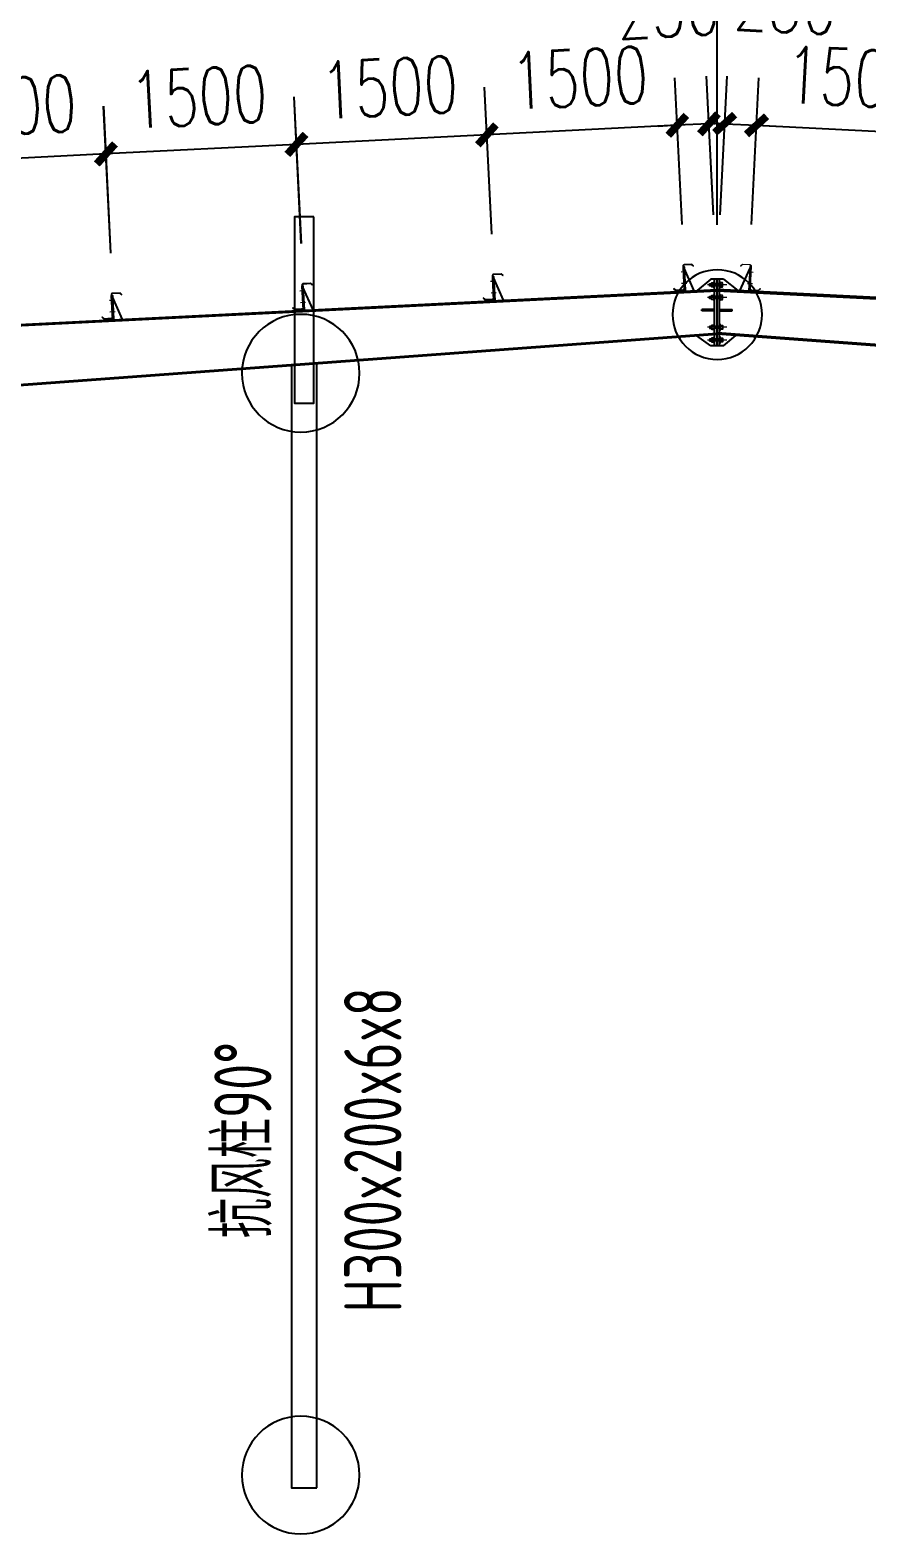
# Model space of a CAD drawing. Extents: x -33967 to 1773478, y -1022458 to -784650.
# Drawn here: x 1673766 to 1680354, y -958487 to -946653 of the extents above; entities that cross this region are included whole.
import ezdxf

# ---------------------------------------------------------------- set-up
doc = ezdxf.new("R2010")
doc.units = 0
doc.header["$LTSCALE"] = 1000
doc.header["$MEASUREMENT"] = 0
doc.linetypes.add('ACAD_ISO02W100', pattern=[15, 12, -3])
for name, color, linetype, lineweight in [('6', 253, 'Continuous', 13), ('檩条', 30, 'Continuous', 5), ('螺栓', 15, 'Continuous', 18)]:
    doc.layers.add(name, color=color, linetype=linetype, lineweight=lineweight)
for name, color, linetype in [('AXIS', 3, 'Continuous'), ('BOLT', 251, 'Continuous'), ('G L', 150, 'Continuous'), ('GL', 150, 'Continuous'), ('GZ', 50, 'Continuous'), ('SPACE', 7, 'Continuous'), ('TEXT', 7, 'Continuous'), ('檩托板', 7, 'Continuous')]:
    doc.layers.add(name, color=color, linetype=linetype)
doc.styles.add('_TCH_DIM_T3', font='SIMPLEX', dxfattribs={"width": 0.705882, "bigfont": 'GBCBIG'})
doc.styles.add('TSSD_Norm', font='tssdeng.shx', dxfattribs={"bigfont": 'hztxt.shx'})
doc.dimstyles.new('TCH_150_1', dxfattribs={"dimtxt": 446.25, "dimasz": 150, "dimexe": 375, "dimexo": 450, "dimgap": 189.375, "dimtad": 1, "dimdec": 0, "dimzin": 0, "dimdsep": 46, "dimtxsty": '_TCH_DIM_T3', "dimblk": 'ARCHTICK', "dimcen": 0.09, "dimclrd": 256, "dimclre": 256, "dimclrt": 7, "dimazin": 2, "dimtfac": 1, "dimtdec": 0, "dimtix": 1, "dimtmove": 2, "dimatfit": 3, "dimfxl": 1, "dimtolj": 1, "dimtzin": 0, "dimarcsym": 0})
pattern_1 = [(84.2751895, (1607620.034, -1113474.48), (6.3385477, -0.63544338), []), (84.2751895, (1607623.2036, -1113474.798), (6.3385477, -0.63544338), [3.18515994, -1.59257997])]
pattern_2 = [(84.2751895, (1607620.034, -1113474.48), (6.3385477, -0.63544338), []), (84.2751895, (1607623.2036, -1113474.798), (6.3385477, -0.63544338), [3.18515994, -1.59257997])]
pattern_3 = [(84.2751895, (1607610.059, -1113573.9815), (6.3385477, -0.63544338), []), (84.2751895, (1607613.2285, -1113574.299), (6.3385477, -0.63544338), [3.18515994, -1.59257997])]
pattern_4 = [(84.2751895, (1607610.059, -1113573.9815), (6.3385477, -0.63544338), []), (84.2751895, (1607613.2285, -1113574.299), (6.3385477, -0.63544338), [3.18515994, -1.59257997])]
pattern_5 = [(264.2751895, (1641836.821, -772106.658), (6.3385477, -0.63544338), []), (264.2751895, (1641839.9905, -772106.9757), (6.3385477, -0.63544338), [3.18515994, -1.59257997])]
pattern_6 = [(264.2751895, (1641836.821, -772106.658), (6.3385477, -0.63544338), []), (264.2751895, (1641839.9905, -772106.9757), (6.3385477, -0.63544338), [3.18515994, -1.59257997])]
pattern_7 = [(264.2751895, (1641826.846, -772206.159), (6.3385477, -0.63544338), []), (264.2751895, (1641830.0154, -772206.477), (6.3385477, -0.63544338), [3.18515994, -1.59257997])]
pattern_8 = [(264.2751895, (1641826.846, -772206.159), (6.3385477, -0.63544338), []), (264.2751895, (1641830.0154, -772206.477), (6.3385477, -0.63544338), [3.18515994, -1.59257997])]
pattern_9 = [(84.2751895, (1607620.034, -1113474.48), (6.3385477, -0.63544338), []), (84.2751895, (1607623.2036, -1113474.798), (6.3385477, -0.63544338), [3.18515994, -1.59257997])]
pattern_10 = [(84.2751895, (1607620.034, -1113474.48), (6.3385477, -0.63544338), []), (84.2751895, (1607623.2036, -1113474.798), (6.3385477, -0.63544338), [3.18515994, -1.59257997])]
pattern_11 = [(84.2751895, (1607610.059, -1113573.9815), (6.3385477, -0.63544338), []), (84.2751895, (1607613.2285, -1113574.299), (6.3385477, -0.63544338), [3.18515994, -1.59257997])]
pattern_12 = [(84.2751895, (1607610.059, -1113573.9815), (6.3385477, -0.63544338), []), (84.2751895, (1607613.2285, -1113574.299), (6.3385477, -0.63544338), [3.18515994, -1.59257997])]
pattern_13 = [(264.2751895, (1641836.821, -772106.658), (6.3385477, -0.63544338), []), (264.2751895, (1641839.9905, -772106.9757), (6.3385477, -0.63544338), [3.18515994, -1.59257997])]
pattern_14 = [(264.2751895, (1641836.821, -772106.658), (6.3385477, -0.63544338), []), (264.2751895, (1641839.9905, -772106.9757), (6.3385477, -0.63544338), [3.18515994, -1.59257997])]
pattern_15 = [(264.2751895, (1641826.846, -772206.159), (6.3385477, -0.63544338), []), (264.2751895, (1641830.0154, -772206.477), (6.3385477, -0.63544338), [3.18515994, -1.59257997])]
pattern_16 = [(264.2751895, (1641826.846, -772206.159), (6.3385477, -0.63544338), []), (264.2751895, (1641830.0154, -772206.477), (6.3385477, -0.63544338), [3.18515994, -1.59257997])]

# ---------------------------------------------------------------- blocks, each defined once
blk = doc.blocks.new('LT')
at = {"layer": '檩托板', "elevation": 0}
for points in [[(1356482, 98210), (1356488, 98210), (1356498, 98018), (1356492, 98018)], [(1356488, 98200), (1356498, 98018), (1356568, 98022)]]:
    blk.add_lwpolyline(points, close=True, dxfattribs=at)
at = {"layer": '檩条', "color": 1, "linetype": 'Continuous'}
for p, q in [((1356504, 98171, -2), (1356464, 98169, -2)), ((1356509, 98080, -2), (1356469, 98078, -2))]:
    blk.add_line(p, q, dxfattribs=at)
at = {"layer": '檩条', "elevation": -2}
blk.add_lwpolyline([(1356481, 98215, -0.414214), (1356491, 98225), (1356547, 98228), (1356561, 98215), (1356563, 98218), (1356548, 98231), (1356488, 98228, 0.414214), (1356478, 98217), (1356488, 98041, -0.414214), (1356478, 98030), (1356423, 98027), (1356408, 98040), (1356406, 98038), (1356421, 98024), (1356481, 98027, 0.414214), (1356491, 98038), (1356481, 98215)], format="xyb", dxfattribs=at)
at = {"layer": '檩条', "color": 1, "linetype": 'Continuous'}
for points in [[(1356481, 98158, -2), (1356480, 98182, -2), (1356490, 98158, -2), (1356489, 98182, -2)], [(1356485, 98091, -2), (1356486, 98066, -2), (1356494, 98091, -2), (1356495, 98067, -2)]]:
    blk.add_solid(points, dxfattribs=at)
blk = doc.blocks.new('_ArchTick')
at = {"color": 0, "linetype": 'ByBlock', "const_width": 0.4}
blk.add_lwpolyline([(-0.5, -0.5), (0.5, 0.5)], dxfattribs=at)
blk = doc.blocks.new('*D744')
at = {"layer": 'AXIS', "lineweight": -2, "transparency": 16777216}
for p, q in [((1678900, -948184), (1678842, -947029)), ((1677401, -948259), (1677344, -947103)), ((1678861, -947403), (1677362, -947478))]:
    blk.add_line(p, q, dxfattribs=at)
at = {"layer": 'Defpoints', "color": 0, "transparency": 16777216}
for p in [(1677362, -947478), (1677424, -948709, 0), (1678922, -948634, 0)]:
    blk.add_point(p, dxfattribs=at)
at = {"layer": 'AXIS', "lineweight": -2, "transparency": 16777216, "xscale": 150, "yscale": 150, "zscale": 150}
for p, rotation in [((1678861, -947403), 2.862405231127259), ((1677362, -947478), 182.8624052311272)]:
    blk.add_blockref('_ArchTick', p, dxfattribs=dict(at, rotation=rotation))
at = {"layer": 'AXIS', "color": 7, "transparency": 16777216, "insert": (1678091, -947029), "char_height": 446.2, "attachment_point": 5, "rotation": 2.8624, "style": '_TCH_DIM_T3'}
blk.add_mtext('\\A1;1500', dxfattribs=at)
blk = doc.blocks.new('*D745')
at = {"layer": 'AXIS', "lineweight": -2, "transparency": 16777216}
for p, q in [((1670164, -947715), (1670164, -944752)), ((1679174, -948186), (1679174, -944752)), ((1670164, -945127), (1679174, -945127))]:
    blk.add_line(p, q, dxfattribs=at)
at = {"layer": 'Defpoints', "color": 0, "transparency": 16777216}
for p in [(1679174, -945127), (1670164, -948165, 3), (1679174, -948636, 3)]:
    blk.add_point(p, dxfattribs=at)
at = {"layer": 'AXIS', "lineweight": -2, "transparency": 16777216, "xscale": 150, "yscale": 150, "zscale": 150, "rotation": 180}
blk.add_blockref('_ArchTick', (1670164, -945127), dxfattribs=at)
at = {"layer": 'AXIS', "lineweight": -2, "transparency": 16777216, "xscale": 150, "yscale": 150, "zscale": 150}
blk.add_blockref('_ArchTick', (1679174, -945127), dxfattribs=at)
at = {"layer": 'AXIS', "color": 7, "transparency": 16777216, "insert": (1674669, -944714), "char_height": 446.2, "attachment_point": 5, "style": '_TCH_DIM_T3'}
blk.add_mtext('\\A1;9010', dxfattribs=at)
blk = doc.blocks.new('*D746')
at = {"layer": 'AXIS', "lineweight": -2, "transparency": 16777216}
for p, q in [((1679174, -948186), (1679174, -944752)), ((1685424, -947250), (1685424, -944752)), ((1685424, -945127), (1679174, -945127))]:
    blk.add_line(p, q, dxfattribs=at)
at = {"layer": 'Defpoints', "color": 0, "transparency": 16777216}
for p in [(1679174, -945127), (1685424, -947700, 3), (1679174, -948636, 3)]:
    blk.add_point(p, dxfattribs=at)
at = {"layer": 'AXIS', "lineweight": -2, "transparency": 16777216, "xscale": 150, "yscale": 150, "zscale": 150, "rotation": 180}
blk.add_blockref('_ArchTick', (1679174, -945127), dxfattribs=at)
at = {"layer": 'AXIS', "lineweight": -2, "transparency": 16777216, "xscale": 150, "yscale": 150, "zscale": 150}
blk.add_blockref('_ArchTick', (1685424, -945127), dxfattribs=at)
at = {"layer": 'AXIS', "color": 7, "transparency": 16777216, "insert": (1682299, -944714), "char_height": 446.2, "attachment_point": 5, "style": '_TCH_DIM_T3'}
blk.add_mtext('\\A1;6250', dxfattribs=at)
blk = doc.blocks.new('*D747')
at = {"layer": 'AXIS', "lineweight": -2, "transparency": 16777216}
for p, q in [((1678900, -948184), (1678842, -947029)), ((1679146, -948107), (1679091, -947016)), ((1678861, -947403), (1678711, -947411)), ((1679110, -947391), (1678861, -947403)), ((1679110, -947391), (1679260, -947383))]:
    blk.add_line(p, q, dxfattribs=at)
at = {"layer": 'Defpoints', "color": 0, "transparency": 16777216}
for p in [(1678861, -947403), (1679168, -948557, 0), (1678922, -948634, 0)]:
    blk.add_point(p, dxfattribs=at)
at = {"layer": 'AXIS', "lineweight": -2, "transparency": 16777216, "xscale": 150, "yscale": 150, "zscale": 150}
for p, rotation in [((1678861, -947403), 2.862405231127226), ((1679110, -947391), 182.8624052311272)]:
    blk.add_blockref('_ArchTick', p, dxfattribs=dict(at, rotation=rotation))
at = {"layer": 'AXIS', "color": 7, "transparency": 16777216, "insert": (1678790, -946483), "char_height": 446.2, "attachment_point": 5, "rotation": 2.8624, "style": '_TCH_DIM_T3'}
blk.add_mtext('\\A1;250', dxfattribs=at)
blk = doc.blocks.new('*D748')
at = {"layer": 'AXIS', "lineweight": -2, "transparency": 16777216}
for p, q in [((1675903, -948334), (1675846, -947178)), ((1677401, -948259), (1677344, -947103)), ((1677362, -947478), (1675864, -947553))]:
    blk.add_line(p, q, dxfattribs=at)
at = {"layer": 'Defpoints', "color": 0, "transparency": 16777216}
for p in [(1675864, -947553), (1677424, -948709, 0), (1675926, -948784, 0)]:
    blk.add_point(p, dxfattribs=at)
at = {"layer": 'AXIS', "lineweight": -2, "transparency": 16777216, "xscale": 150, "yscale": 150, "zscale": 150}
for p, rotation in [((1677362, -947478), 2.862405231127259), ((1675864, -947553), 182.8624052311272)]:
    blk.add_blockref('_ArchTick', p, dxfattribs=dict(at, rotation=rotation))
at = {"layer": 'AXIS', "color": 7, "transparency": 16777216, "insert": (1676593, -947103), "char_height": 446.2, "attachment_point": 5, "rotation": 2.8624, "style": '_TCH_DIM_T3'}
blk.add_mtext('\\A1;1500', dxfattribs=at)
blk = doc.blocks.new('*D749')
at = {"layer": 'AXIS', "lineweight": -2, "transparency": 16777216}
for p, q in [((1675901, -948334), (1675844, -947178)), ((1674403, -948409), (1674346, -947253)), ((1675862, -947553), (1674364, -947628))]:
    blk.add_line(p, q, dxfattribs=at)
at = {"layer": 'Defpoints', "color": 0, "transparency": 16777216}
for p in [(1674364, -947628), (1675924, -948784, 0), (1674426, -948859, 0)]:
    blk.add_point(p, dxfattribs=at)
at = {"layer": 'AXIS', "lineweight": -2, "transparency": 16777216, "xscale": 150, "yscale": 150, "zscale": 150}
for p, rotation in [((1674364, -947628), 182.8624052311272), ((1675862, -947553), 2.862405231127259)]:
    blk.add_blockref('_ArchTick', p, dxfattribs=dict(at, rotation=rotation))
at = {"layer": 'AXIS', "color": 7, "transparency": 16777216, "insert": (1675093, -947178), "char_height": 446.2, "attachment_point": 5, "rotation": 2.8624, "style": '_TCH_DIM_T3'}
blk.add_mtext('\\A1;1500', dxfattribs=at)
blk = doc.blocks.new('*D750')
at = {"layer": 'AXIS', "lineweight": -2, "transparency": 16777216}
for p, q in [((1674401, -948409), (1674344, -947253)), ((1672903, -948484), (1672846, -947328)), ((1674362, -947628), (1672864, -947703))]:
    blk.add_line(p, q, dxfattribs=at)
at = {"layer": 'Defpoints', "color": 0, "transparency": 16777216}
for p in [(1672864, -947703), (1672926, -948934, 0), (1674424, -948859, 0)]:
    blk.add_point(p, dxfattribs=at)
at = {"layer": 'AXIS', "lineweight": -2, "transparency": 16777216, "xscale": 150, "yscale": 150, "zscale": 150}
for p, rotation in [((1674362, -947628), 2.862405231127259), ((1672864, -947703), 182.8624052311272)]:
    blk.add_blockref('_ArchTick', p, dxfattribs=dict(at, rotation=rotation))
at = {"layer": 'AXIS', "color": 7, "transparency": 16777216, "insert": (1673593, -947253), "char_height": 446.2, "attachment_point": 5, "rotation": 2.8624, "style": '_TCH_DIM_T3'}
blk.add_mtext('\\A1;1500', dxfattribs=at)
blk = doc.blocks.new('*D752')
at = {"layer": 'AXIS', "lineweight": -2, "transparency": 16777216}
for p, q in [((1679446, -948184), (1679504, -947028)), ((1680945, -948259), (1681002, -947103)), ((1679485, -947403), (1680984, -947478))]:
    blk.add_line(p, q, dxfattribs=at)
at = {"layer": 'Defpoints', "color": 0, "transparency": 16777216}
for p in [(1680984, -947478), (1679424, -948634, 0), (1680922, -948709, 0)]:
    blk.add_point(p, dxfattribs=at)
at = {"layer": 'AXIS', "lineweight": -2, "transparency": 16777216, "xscale": 150, "yscale": 150, "zscale": 150}
for p, rotation in [((1679485, -947403), 177.1375947688727), ((1680984, -947478), 357.1375947688728)]:
    blk.add_blockref('_ArchTick', p, dxfattribs=dict(at, rotation=rotation))
at = {"layer": 'AXIS', "color": 7, "transparency": 16777216, "insert": (1680255, -947028), "char_height": 446.2, "attachment_point": 5, "rotation": 357.1376, "style": '_TCH_DIM_T3'}
blk.add_mtext('\\A1;1500', dxfattribs=at)
blk = doc.blocks.new('*D753')
at = {"layer": 'AXIS', "lineweight": -2, "transparency": 16777216}
for p, q in [((1679198, -948107), (1679253, -947016)), ((1679445, -948184), (1679502, -947028)), ((1679234, -947390), (1679084, -947383)), ((1679234, -947390), (1679484, -947403)), ((1679484, -947403), (1679633, -947410))]:
    blk.add_line(p, q, dxfattribs=at)
at = {"layer": 'Defpoints', "color": 0, "transparency": 16777216}
for p in [(1679484, -947403), (1679176, -948557, 0), (1679422, -948634, 0)]:
    blk.add_point(p, dxfattribs=at)
at = {"layer": 'AXIS', "lineweight": -2, "transparency": 16777216, "xscale": 150, "yscale": 150, "zscale": 150}
for p, rotation in [((1679234, -947390), 357.1375947688728), ((1679484, -947403), 177.1375947688727)]:
    blk.add_blockref('_ArchTick', p, dxfattribs=dict(at, rotation=rotation))
at = {"layer": 'AXIS', "color": 7, "transparency": 16777216, "insert": (1679716, -946448), "char_height": 446.2, "attachment_point": 5, "rotation": 357.1376, "style": '_TCH_DIM_T3'}
blk.add_mtext('\\A1;250', dxfattribs=at)

msp = doc.modelspace()

# ---------------------------------------------------------------- hatches: boundary and pattern name
at = {"layer": '螺栓'}
h = msp.add_hatch(dxfattribs=at)
h.set_pattern_fill('BRASS', color=256, scale=1.0032, angle=90, style=0)
h.set_pattern_definition(pattern_1)
h.paths.add_polyline_path([(1679127.6, -948648.2), (1679113.9, -948648.2), (1679113.9, -948668.2), (1679127.6, -948668.2)])
h = msp.add_hatch(dxfattribs=at)
h.set_pattern_fill('BRASS', color=256, scale=1.0032, angle=90, style=0)
h.set_pattern_definition(pattern_2)
h.paths.add_polyline_path([(1679127.6, -948648.2), (1679113.9, -948648.2), (1679113.9, -948668.2), (1679127.6, -948668.2)])
h = msp.add_hatch(dxfattribs=at)
h.set_pattern_fill('BRASS', color=256, scale=1.0032, angle=90, style=0)
h.set_pattern_definition(pattern_1)
h.paths.add_polyline_path([(1679127.6, -948648.2), (1679113.9, -948648.2), (1679113.9, -948668.2), (1679127.6, -948668.2)])
h = msp.add_hatch(dxfattribs=at)
h.set_pattern_fill('BRASS', color=256, scale=1.0032, angle=90, style=0)
h.set_pattern_definition(pattern_2)
h.paths.add_polyline_path([(1679127.6, -948648.2), (1679113.9, -948648.2), (1679113.9, -948668.2), (1679127.6, -948668.2)])
h = msp.add_hatch(dxfattribs=at)
h.set_pattern_fill('BRASS', color=256, scale=1.0032, angle=90, style=0)
h.set_pattern_definition(pattern_9)
h.paths.add_polyline_path([(1679127.6, -948648.2), (1679113.9, -948648.2), (1679113.9, -948668.2), (1679127.6, -948668.2)])
h = msp.add_hatch(dxfattribs=at)
h.set_pattern_fill('BRASS', color=256, scale=1.0032, angle=90, style=0)
h.set_pattern_definition(pattern_10)
h.paths.add_polyline_path([(1679127.6, -948648.2), (1679113.9, -948648.2), (1679113.9, -948668.2), (1679127.6, -948668.2)])
h = msp.add_hatch(dxfattribs=at)
h.set_pattern_fill('BRASS', color=256, scale=1.0032, angle=90, style=0)
h.set_pattern_definition(pattern_9)
h.paths.add_polyline_path([(1679127.6, -948648.2), (1679113.9, -948648.2), (1679113.9, -948668.2), (1679127.6, -948668.2)])
h = msp.add_hatch(dxfattribs=at)
h.set_pattern_fill('BRASS', color=256, scale=1.0032, angle=90, style=0)
h.set_pattern_definition(pattern_10)
h.paths.add_polyline_path([(1679127.6, -948648.2), (1679113.9, -948648.2), (1679113.9, -948668.2), (1679127.6, -948668.2)])
h = msp.add_hatch(dxfattribs=at)
h.set_pattern_fill('BRASS', color=256, scale=1.0032, angle=90, style=0)
h.set_pattern_definition(pattern_3)
h.paths.add_polyline_path([(1679127.6, -948748.2), (1679113.9, -948748.2), (1679113.9, -948768.2), (1679127.6, -948768.2)])
h = msp.add_hatch(dxfattribs=at)
h.set_pattern_fill('BRASS', color=256, scale=1.0032, angle=90, style=0)
h.set_pattern_definition(pattern_4)
h.paths.add_polyline_path([(1679127.6, -948748.2), (1679113.9, -948748.2), (1679113.9, -948768.2), (1679127.6, -948768.2)])
h = msp.add_hatch(dxfattribs=at)
h.set_pattern_fill('BRASS', color=256, scale=1.0032, angle=90, style=0)
h.set_pattern_definition(pattern_3)
h.paths.add_polyline_path([(1679127.6, -948748.2), (1679113.9, -948748.2), (1679113.9, -948768.2), (1679127.6, -948768.2)])
h = msp.add_hatch(dxfattribs=at)
h.set_pattern_fill('BRASS', color=256, scale=1.0032, angle=90, style=0)
h.set_pattern_definition(pattern_4)
h.paths.add_polyline_path([(1679127.6, -948748.2), (1679113.9, -948748.2), (1679113.9, -948768.2), (1679127.6, -948768.2)])
h = msp.add_hatch(dxfattribs=at)
h.set_pattern_fill('BRASS', color=256, scale=1.0032, angle=90, style=0)
h.set_pattern_definition(pattern_11)
h.paths.add_polyline_path([(1679127.6, -948748.2), (1679113.9, -948748.2), (1679113.9, -948768.2), (1679127.6, -948768.2)])
h = msp.add_hatch(dxfattribs=at)
h.set_pattern_fill('BRASS', color=256, scale=1.0032, angle=90, style=0)
h.set_pattern_definition(pattern_12)
h.paths.add_polyline_path([(1679127.6, -948748.2), (1679113.9, -948748.2), (1679113.9, -948768.2), (1679127.6, -948768.2)])
h = msp.add_hatch(dxfattribs=at)
h.set_pattern_fill('BRASS', color=256, scale=1.0032, angle=90, style=0)
h.set_pattern_definition(pattern_11)
h.paths.add_polyline_path([(1679127.6, -948748.2), (1679113.9, -948748.2), (1679113.9, -948768.2), (1679127.6, -948768.2)])
h = msp.add_hatch(dxfattribs=at)
h.set_pattern_fill('BRASS', color=256, scale=1.0032, angle=90, style=0)
h.set_pattern_definition(pattern_12)
h.paths.add_polyline_path([(1679127.6, -948748.2), (1679113.9, -948748.2), (1679113.9, -948768.2), (1679127.6, -948768.2)])
h = msp.add_hatch(dxfattribs=at)
h.set_pattern_fill('BRASS', color=256, scale=1.0032, angle=90, style=0)
h.set_pattern_definition(pattern_5)
h.paths.add_polyline_path([(1679127.6, -949002.3), (1679113.9, -949002.3), (1679113.9, -948982.3), (1679127.6, -948982.3)])
h = msp.add_hatch(dxfattribs=at)
h.set_pattern_fill('BRASS', color=256, scale=1.0032, angle=90, style=0)
h.set_pattern_definition(pattern_6)
h.paths.add_polyline_path([(1679127.6, -949002.3), (1679113.9, -949002.3), (1679113.9, -948982.3), (1679127.6, -948982.3)])
h = msp.add_hatch(dxfattribs=at)
h.set_pattern_fill('BRASS', color=256, scale=1.0032, angle=90, style=0)
h.set_pattern_definition(pattern_5)
h.paths.add_polyline_path([(1679127.6, -949002.3), (1679113.9, -949002.3), (1679113.9, -948982.3), (1679127.6, -948982.3)])
h = msp.add_hatch(dxfattribs=at)
h.set_pattern_fill('BRASS', color=256, scale=1.0032, angle=90, style=0)
h.set_pattern_definition(pattern_6)
h.paths.add_polyline_path([(1679127.6, -949002.3), (1679113.9, -949002.3), (1679113.9, -948982.3), (1679127.6, -948982.3)])
h = msp.add_hatch(dxfattribs=at)
h.set_pattern_fill('BRASS', color=256, scale=1.0032, angle=90, style=0)
h.set_pattern_definition(pattern_13)
h.paths.add_polyline_path([(1679127.6, -949002.3), (1679113.9, -949002.3), (1679113.9, -948982.3), (1679127.6, -948982.3)])
h = msp.add_hatch(dxfattribs=at)
h.set_pattern_fill('BRASS', color=256, scale=1.0032, angle=90, style=0)
h.set_pattern_definition(pattern_14)
h.paths.add_polyline_path([(1679127.6, -949002.3), (1679113.9, -949002.3), (1679113.9, -948982.3), (1679127.6, -948982.3)])
h = msp.add_hatch(dxfattribs=at)
h.set_pattern_fill('BRASS', color=256, scale=1.0032, angle=90, style=0)
h.set_pattern_definition(pattern_13)
h.paths.add_polyline_path([(1679127.6, -949002.3), (1679113.9, -949002.3), (1679113.9, -948982.3), (1679127.6, -948982.3)])
h = msp.add_hatch(dxfattribs=at)
h.set_pattern_fill('BRASS', color=256, scale=1.0032, angle=90, style=0)
h.set_pattern_definition(pattern_14)
h.paths.add_polyline_path([(1679127.6, -949002.3), (1679113.9, -949002.3), (1679113.9, -948982.3), (1679127.6, -948982.3)])
h = msp.add_hatch(dxfattribs=at)
h.set_pattern_fill('BRASS', color=256, scale=1.0032, angle=90, style=0)
h.set_pattern_definition(pattern_7)
h.paths.add_polyline_path([(1679127.6, -949102.3), (1679113.9, -949102.3), (1679113.9, -949082.3), (1679127.6, -949082.3)])
h = msp.add_hatch(dxfattribs=at)
h.set_pattern_fill('BRASS', color=256, scale=1.0032, angle=90, style=0)
h.set_pattern_definition(pattern_8)
h.paths.add_polyline_path([(1679127.6, -949102.3), (1679113.9, -949102.3), (1679113.9, -949082.3), (1679127.6, -949082.3)])
h = msp.add_hatch(dxfattribs=at)
h.set_pattern_fill('BRASS', color=256, scale=1.0032, angle=90, style=0)
h.set_pattern_definition(pattern_7)
h.paths.add_polyline_path([(1679127.6, -949102.3), (1679113.9, -949102.3), (1679113.9, -949082.3), (1679127.6, -949082.3)])
h = msp.add_hatch(dxfattribs=at)
h.set_pattern_fill('BRASS', color=256, scale=1.0032, angle=90, style=0)
h.set_pattern_definition(pattern_8)
h.paths.add_polyline_path([(1679127.6, -949102.3), (1679113.9, -949102.3), (1679113.9, -949082.3), (1679127.6, -949082.3)])
h = msp.add_hatch(dxfattribs=at)
h.set_pattern_fill('BRASS', color=256, scale=1.0032, angle=90, style=0)
h.set_pattern_definition(pattern_15)
h.paths.add_polyline_path([(1679127.6, -949102.3), (1679113.9, -949102.3), (1679113.9, -949082.3), (1679127.6, -949082.3)])
h = msp.add_hatch(dxfattribs=at)
h.set_pattern_fill('BRASS', color=256, scale=1.0032, angle=90, style=0)
h.set_pattern_definition(pattern_16)
h.paths.add_polyline_path([(1679127.6, -949102.3), (1679113.9, -949102.3), (1679113.9, -949082.3), (1679127.6, -949082.3)])
h = msp.add_hatch(dxfattribs=at)
h.set_pattern_fill('BRASS', color=256, scale=1.0032, angle=90, style=0)
h.set_pattern_definition(pattern_15)
h.paths.add_polyline_path([(1679127.6, -949102.3), (1679113.9, -949102.3), (1679113.9, -949082.3), (1679127.6, -949082.3)])
h = msp.add_hatch(dxfattribs=at)
h.set_pattern_fill('BRASS', color=256, scale=1.0032, angle=90, style=0)
h.set_pattern_definition(pattern_16)
h.paths.add_polyline_path([(1679127.6, -949102.3), (1679113.9, -949102.3), (1679113.9, -949082.3), (1679127.6, -949082.3)])

# ---------------------------------------------------------------- linework, layer by layer
at = {"layer": '6', "linetype": 'ACAD_ISO02W100', "ltscale": 2}
for p, q in [((1679250.1, -948658.2), (1679097.8, -948658.2)), ((1679250.1, -948658.2), (1679097.8, -948658.2)), ((1679250.1, -948758.2), (1679097.8, -948758.2)), ((1679250.1, -948758.2), (1679097.8, -948758.2)), ((1679250.1, -948992.3), (1679097.8, -948992.3)), ((1679250.1, -948992.3), (1679097.8, -948992.3)), ((1679250.1, -949092.3), (1679097.8, -949092.3)), ((1679250.1, -949092.3), (1679097.8, -949092.3))]:
    msp.add_line(p, q, dxfattribs=at)
at = {"layer": 'AXIS'}
for points in [[(1679528.1, -948892.4, 1), (1678822.9, -948892.4, 1)], [(1676360.4, -949353.6, 1), (1675433.8, -949353.6, 1)], [(1676360.4, -958024, 1), (1675433.8, -958024, 1)]]:
    msp.add_lwpolyline(points, format="xyb", close=True, dxfattribs=at)
at = {"layer": 'BOLT'}
for p, q in [((1679112.8, -948665.2), (1679112.8, -948664.9)), ((1679112.8, -948665), (1679112.8, -948665.2))]:
    msp.add_line(p, q, dxfattribs=at)
at = {"layer": 'G L'}
for points in [[(1670643.9, -949122.6), (1679173.9, -948696.1)], [(1670643.9, -949130.6), (1679173.9, -948704.1)], [(1688423.9, -949158.6), (1679173.9, -948696.1)], [(1679173.9, -948706.1), (1688423.9, -949168.6), (1697423.9, -948718.6)], [(1670643.9, -949664.6), (1679173.9, -949038.5)], [(1670643.9, -949672.6), (1679173.9, -949046.5)], [(1687999, -949688.9), (1679173.9, -949036.5)], [(1687999, -949698.9), (1679173.9, -949046.5)]]:
    msp.add_lwpolyline(points, dxfattribs=at)
at = {"layer": 'GL'}
for p, q in [((1679123.9, -948613.2), (1679017.6, -948703.2)), ((1679223.9, -948613.2), (1679123.9, -948613.2)), ((1679153.9, -949137.3), (1679153.9, -948613.2)), ((1679173.9, -949137.3), (1679173.9, -948613.2)), ((1679193.9, -949137.3), (1679193.9, -948613.2)), ((1679223.9, -948613.2), (1679338.4, -948703.2)), ((1679053.9, -948861.7), (1679053.9, -948851.7)), ((1679153.9, -948851.7), (1679053.9, -948851.7)), ((1679053.9, -948861.7), (1679053.9, -948851.7)), ((1679153.9, -948851.7), (1679053.9, -948851.7)), ((1679153.9, -948861.7), (1679053.9, -948861.7)), ((1679153.9, -948861.7), (1679053.9, -948861.7)), ((1679193.9, -948851.7), (1679293.9, -948851.7)), ((1679193.9, -948851.7), (1679293.9, -948851.7)), ((1679193.9, -948861.7), (1679293.9, -948861.7)), ((1679193.9, -948861.7), (1679293.9, -948861.7)), ((1679293.9, -948861.7), (1679293.9, -948851.7)), ((1679293.9, -948861.7), (1679293.9, -948851.7)), ((1679123.9, -949137.3), (1679014.8, -949059.2)), ((1679223.9, -949137.3), (1679321.2, -949057.1)), ((1679223.9, -949137.3), (1679123.9, -949137.3))]:
    msp.add_line(p, q, dxfattribs=at)
at = {"layer": 'GZ'}
for points in [[(1675998.9, -948124.1), (1675848.9, -948124.1), (1675848.9, -949588.6), (1675998.9, -949588.6)], [(1676023.9, -958124.1), (1676023.9, -949279.7), (1675823.9, -949294.5), (1675823.9, -958124.1)]]:
    msp.add_lwpolyline(points, close=True, dxfattribs=at)
at = {"layer": '螺栓'}
for p, q in [((1679131.9, -948676.2), (1679131.9, -948640.1)), ((1679131.9, -948676.2), (1679131.9, -948640.1)), ((1679131.9, -948649.2), (1679147.9, -948649.2)), ((1679131.9, -948649.2), (1679147.9, -948649.2)), ((1679131.9, -948667.2), (1679147.9, -948667.2)), ((1679131.9, -948667.2), (1679147.9, -948667.2)), ((1679199.9, -948648.2), (1679153.9, -948648.2)), ((1679199.9, -948648.2), (1679153.9, -948648.2)), ((1679199.9, -948668.2), (1679153.9, -948668.2)), ((1679199.9, -948668.2), (1679153.9, -948668.2)), ((1679193.9, -948634.1), (1679199.9, -948634.1)), ((1679193.9, -948634.1), (1679199.9, -948634.1)), ((1679193.9, -948634.1), (1679199.9, -948634.1)), ((1679193.9, -948634.1), (1679199.9, -948634.1)), ((1679193.9, -948634.1), (1679199.9, -948634.1)), ((1679193.9, -948634.1), (1679199.9, -948634.1)), ((1679193.9, -948634.1), (1679199.9, -948634.1)), ((1679193.9, -948634.1), (1679199.9, -948634.1)), ((1679199.9, -948649.2), (1679216, -948649.2)), ((1679199.9, -948649.2), (1679216, -948649.2)), ((1679199.9, -948667.2), (1679216, -948667.2)), ((1679199.9, -948667.2), (1679216, -948667.2)), ((1679216, -948676.2), (1679216, -948640.1)), ((1679216, -948676.2), (1679216, -948640.1)), ((1679131.9, -948776.2), (1679131.9, -948740.1)), ((1679131.9, -948776.2), (1679131.9, -948740.1)), ((1679131.9, -948749.2), (1679147.9, -948749.2)), ((1679131.9, -948749.2), (1679147.9, -948749.2)), ((1679131.9, -948767.2), (1679147.9, -948767.2)), ((1679131.9, -948767.2), (1679147.9, -948767.2)), ((1679199.9, -948748.2), (1679153.9, -948748.2)), ((1679199.9, -948748.2), (1679153.9, -948748.2)), ((1679199.9, -948768.2), (1679153.9, -948768.2)), ((1679199.9, -948768.2), (1679153.9, -948768.2)), ((1679193.9, -948734.1), (1679199.9, -948734.1)), ((1679193.9, -948734.1), (1679199.9, -948734.1)), ((1679193.9, -948734.1), (1679199.9, -948734.1)), ((1679193.9, -948734.1), (1679199.9, -948734.1)), ((1679193.9, -948734.1), (1679199.9, -948734.1)), ((1679193.9, -948734.1), (1679199.9, -948734.1)), ((1679193.9, -948734.1), (1679199.9, -948734.1)), ((1679193.9, -948734.1), (1679199.9, -948734.1)), ((1679199.9, -948749.2), (1679216, -948749.2)), ((1679199.9, -948749.2), (1679216, -948749.2)), ((1679199.9, -948767.2), (1679216, -948767.2)), ((1679199.9, -948767.2), (1679216, -948767.2)), ((1679216, -948776.2), (1679216, -948740.1)), ((1679216, -948776.2), (1679216, -948740.1)), ((1679131.9, -948974.3), (1679131.9, -949010.4)), ((1679131.9, -948974.3), (1679131.9, -949010.4)), ((1679131.9, -948983.3), (1679147.9, -948983.3)), ((1679131.9, -948983.3), (1679147.9, -948983.3)), ((1679131.9, -949001.3), (1679147.9, -949001.3)), ((1679131.9, -949001.3), (1679147.9, -949001.3)), ((1679131.9, -949074.3), (1679131.9, -949110.4)), ((1679131.9, -949074.3), (1679131.9, -949110.4)), ((1679199.9, -948982.3), (1679153.9, -948982.3)), ((1679199.9, -948982.3), (1679153.9, -948982.3)), ((1679199.9, -949002.3), (1679153.9, -949002.3)), ((1679199.9, -949002.3), (1679153.9, -949002.3)), ((1679193.9, -949016.4), (1679199.9, -949016.4)), ((1679193.9, -949016.4), (1679199.9, -949016.4)), ((1679193.9, -949016.4), (1679199.9, -949016.4)), ((1679193.9, -949016.4), (1679199.9, -949016.4)), ((1679193.9, -949016.4), (1679199.9, -949016.4)), ((1679193.9, -949016.4), (1679199.9, -949016.4)), ((1679193.9, -949016.4), (1679199.9, -949016.4)), ((1679193.9, -949016.4), (1679199.9, -949016.4)), ((1679199.9, -948983.3), (1679216, -948983.3)), ((1679199.9, -948983.3), (1679216, -948983.3)), ((1679199.9, -949001.3), (1679216, -949001.3)), ((1679199.9, -949001.3), (1679216, -949001.3)), ((1679216, -948974.3), (1679216, -949010.4)), ((1679216, -948974.3), (1679216, -949010.4)), ((1679216, -949074.3), (1679216, -949110.4)), ((1679216, -949074.3), (1679216, -949110.4)), ((1679131.9, -949083.3), (1679147.9, -949083.3)), ((1679131.9, -949083.3), (1679147.9, -949083.3)), ((1679131.9, -949101.3), (1679147.9, -949101.3)), ((1679131.9, -949101.3), (1679147.9, -949101.3)), ((1679199.9, -949082.3), (1679153.9, -949082.3)), ((1679199.9, -949082.3), (1679153.9, -949082.3)), ((1679199.9, -949102.3), (1679153.9, -949102.3)), ((1679199.9, -949102.3), (1679153.9, -949102.3)), ((1679193.9, -949116.4), (1679199.9, -949116.4)), ((1679193.9, -949116.4), (1679199.9, -949116.4)), ((1679193.9, -949116.4), (1679199.9, -949116.4)), ((1679193.9, -949116.4), (1679199.9, -949116.4)), ((1679193.9, -949116.4), (1679199.9, -949116.4)), ((1679193.9, -949116.4), (1679199.9, -949116.4)), ((1679193.9, -949116.4), (1679199.9, -949116.4)), ((1679193.9, -949116.4), (1679199.9, -949116.4)), ((1679199.9, -949083.3), (1679216, -949083.3)), ((1679199.9, -949083.3), (1679216, -949083.3)), ((1679199.9, -949101.3), (1679216, -949101.3)), ((1679199.9, -949101.3), (1679216, -949101.3))]:
    msp.add_line(p, q, dxfattribs=at)
for points in [[(1679127.6, -948668.2), (1679113.9, -948668.2), (1679113.9, -948648.2), (1679127.6, -948648.2)], [(1679127.6, -948668.2), (1679113.9, -948668.2), (1679113.9, -948648.2), (1679127.6, -948648.2)], [(1679147.9, -948676.2), (1679131.9, -948676.2), (1679127.6, -948672), (1679127.6, -948644.4), (1679131.9, -948640.1), (1679147.9, -948640.1)], [(1679147.9, -948676.2), (1679131.9, -948676.2), (1679127.6, -948672), (1679127.6, -948644.4), (1679131.9, -948640.1), (1679147.9, -948640.1)], [(1679199.9, -948676.2), (1679216, -948676.2), (1679220.2, -948672), (1679220.2, -948644.4), (1679216, -948640.1), (1679199.9, -948640.1)], [(1679199.9, -948676.2), (1679216, -948676.2), (1679220.2, -948672), (1679220.2, -948644.4), (1679216, -948640.1), (1679199.9, -948640.1)], [(1679127.6, -948768.2), (1679113.9, -948768.2), (1679113.9, -948748.2), (1679127.6, -948748.2)], [(1679127.6, -948768.2), (1679113.9, -948768.2), (1679113.9, -948748.2), (1679127.6, -948748.2)], [(1679147.9, -948776.2), (1679131.9, -948776.2), (1679127.6, -948772), (1679127.6, -948744.4), (1679131.9, -948740.1), (1679147.9, -948740.1)], [(1679147.9, -948776.2), (1679131.9, -948776.2), (1679127.6, -948772), (1679127.6, -948744.4), (1679131.9, -948740.1), (1679147.9, -948740.1)], [(1679199.9, -948776.2), (1679216, -948776.2), (1679220.2, -948772), (1679220.2, -948744.4), (1679216, -948740.1), (1679199.9, -948740.1)], [(1679199.9, -948776.2), (1679216, -948776.2), (1679220.2, -948772), (1679220.2, -948744.4), (1679216, -948740.1), (1679199.9, -948740.1)], [(1679127.6, -948982.3), (1679113.9, -948982.3), (1679113.9, -949002.3), (1679127.6, -949002.3)], [(1679127.6, -948982.3), (1679113.9, -948982.3), (1679113.9, -949002.3), (1679127.6, -949002.3)], [(1679147.9, -948974.3), (1679131.9, -948974.3), (1679127.6, -948978.5), (1679127.6, -949006.1), (1679131.9, -949010.4), (1679147.9, -949010.4)], [(1679147.9, -948974.3), (1679131.9, -948974.3), (1679127.6, -948978.5), (1679127.6, -949006.1), (1679131.9, -949010.4), (1679147.9, -949010.4)], [(1679147.9, -949074.3), (1679131.9, -949074.3), (1679127.6, -949078.5), (1679127.6, -949106.1), (1679131.9, -949110.4), (1679147.9, -949110.4)], [(1679147.9, -949074.3), (1679131.9, -949074.3), (1679127.6, -949078.5), (1679127.6, -949106.1), (1679131.9, -949110.4), (1679147.9, -949110.4)], [(1679199.9, -948974.3), (1679216, -948974.3), (1679220.2, -948978.5), (1679220.2, -949006.1), (1679216, -949010.4), (1679199.9, -949010.4)], [(1679199.9, -948974.3), (1679216, -948974.3), (1679220.2, -948978.5), (1679220.2, -949006.1), (1679216, -949010.4), (1679199.9, -949010.4)], [(1679199.9, -949074.3), (1679216, -949074.3), (1679220.2, -949078.5), (1679220.2, -949106.1), (1679216, -949110.4), (1679199.9, -949110.4)], [(1679199.9, -949074.3), (1679216, -949074.3), (1679220.2, -949078.5), (1679220.2, -949106.1), (1679216, -949110.4), (1679199.9, -949110.4)], [(1679127.6, -949082.3), (1679113.9, -949082.3), (1679113.9, -949102.3), (1679127.6, -949102.3)], [(1679127.6, -949082.3), (1679113.9, -949082.3), (1679113.9, -949102.3), (1679127.6, -949102.3)]]:
    msp.add_lwpolyline(points, dxfattribs=at)
for points in [[(1679153.9, -948682.3), (1679147.9, -948682.3), (1679147.9, -948634.1), (1679153.9, -948634.1)], [(1679153.9, -948682.3), (1679147.9, -948682.3), (1679147.9, -948634.1), (1679153.9, -948634.1)], [(1679199.9, -948682.3), (1679193.9, -948682.3), (1679193.9, -948634.1), (1679199.9, -948634.1)], [(1679199.9, -948682.3), (1679193.9, -948682.3), (1679193.9, -948634.1), (1679199.9, -948634.1)], [(1679153.9, -948782.3), (1679147.9, -948782.3), (1679147.9, -948734.1), (1679153.9, -948734.1)], [(1679153.9, -948782.3), (1679147.9, -948782.3), (1679147.9, -948734.1), (1679153.9, -948734.1)], [(1679199.9, -948782.3), (1679193.9, -948782.3), (1679193.9, -948734.1), (1679199.9, -948734.1)], [(1679199.9, -948782.3), (1679193.9, -948782.3), (1679193.9, -948734.1), (1679199.9, -948734.1)], [(1679153.9, -948968.2), (1679147.9, -948968.2), (1679147.9, -949016.4), (1679153.9, -949016.4)], [(1679153.9, -948968.2), (1679147.9, -948968.2), (1679147.9, -949016.4), (1679153.9, -949016.4)], [(1679153.9, -949068.2), (1679147.9, -949068.2), (1679147.9, -949116.4), (1679153.9, -949116.4)], [(1679153.9, -949068.2), (1679147.9, -949068.2), (1679147.9, -949116.4), (1679153.9, -949116.4)], [(1679199.9, -948968.2), (1679193.9, -948968.2), (1679193.9, -949016.4), (1679199.9, -949016.4)], [(1679199.9, -948968.2), (1679193.9, -948968.2), (1679193.9, -949016.4), (1679199.9, -949016.4)], [(1679199.9, -949068.2), (1679193.9, -949068.2), (1679193.9, -949116.4), (1679199.9, -949116.4)], [(1679199.9, -949068.2), (1679193.9, -949068.2), (1679193.9, -949116.4), (1679199.9, -949116.4)]]:
    msp.add_lwpolyline(points, close=True, dxfattribs=at)

# ---------------------------------------------------------------- block references
at = {"layer": 'SPACE', "rotation": 359.81312795748}
for p in [(320613.5, -1042377, -0.3), (322113.5, -1042302, -0.3), (319113.5, -1042452, -0.3), (317613.5, -1042527, -0.3)]:
    msp.add_blockref('LT', p, dxfattribs=at)
at = {"layer": 'SPACE', "xscale": -1, "rotation": 0.1868720425198944}
msp.add_blockref('LT', (3036234.3, -1042302, -0.3), dxfattribs=at)

# ---------------------------------------------------------------- texts
at = {"layer": 'TEXT', "style": 'TSSD_Norm', "width": 0.7}
for s, p in [('H300x200x6x8', (1676689, -956743.9, -0.4)), ('抗风柱90°', (1675666.4, -956159.8, -0.4))]:
    msp.add_text(s, height=450, rotation=90, dxfattribs=at).set_placement(p)

# ---------------------------------------------------------------- dimensions: what is measured, and where the dimension line sits
at = {"layer": 'AXIS'}
dim = msp.add_linear_dim(base=(1679173.9, -945126.6, -2.6), p1=(1670163.9, -948165.3), p2=(1679173.9, -948636), dimstyle='TCH_150_1', dxfattribs=at)
dim.commit()
dim.dimension.update_dxf_attribs({"geometry": '*D745', "text_midpoint": (1674668.9, -944714.1, -2.6)})
for base, p1, p2, angle, picture, middle in [((1679173.9, -945126.6, -2.6), (1685423.9, -947699.8), (1679173.9, -948636), 180, '*D746', (1682298.9, -944714.1, -2.6)), ((1677362.4, -947478, 0), (1678922, -948633.7), (1677423.9, -948708.7), 2.86241, '*D744', (1678090.9, -947028.5, 0)), ((1680983.6, -947477.9, 0), (1679423.9, -948633.7), (1680922.1, -948708.6), 177.13759, '*D752', (1680255.1, -947028.4, 0)), ((1675864.3, -947552.9, 0), (1677423.9, -948708.7), (1675925.8, -948783.6), 2.86241, '*D748', (1676592.7, -947103.4, 0)), ((1672864.3, -947702.9, 0), (1674423.9, -948858.7), (1672925.8, -948933.6), 2.86241, '*D750', (1673592.7, -947253.4, 0)), ((1674364.3, -947627.9, 0), (1675923.9, -948783.7), (1674425.8, -948858.6), 2.86241, '*D749', (1675092.7, -947178.4, 0))]:
    dim = msp.add_linear_dim(base=base, p1=p1, p2=p2, angle=angle, dimstyle='TCH_150_1', dxfattribs=at)
    dim.commit()
    dim.dimension.update_dxf_attribs({"geometry": picture, "text_midpoint": middle})
for base, p1, p2, angle, picture, middle in [((1678860.5, -947403.1, 0), (1679168.2, -948556.8), (1678922, -948633.7), 2.86241, '*D747', (1678789.9, -946482.8, 0)), ((1679483.6, -947402.9, 0), (1679175.9, -948556.7), (1679422.1, -948633.6), 177.13759, '*D753', (1679715.6, -946448, 0))]:
    dim = msp.add_linear_dim(base=base, p1=p1, p2=p2, angle=angle, dimstyle='TCH_150_1', dxfattribs=at)
    dim.commit()
    dim.dimension.update_dxf_attribs({"geometry": picture, "text_midpoint": middle, "dimtype": 128})

doc.saveas('drawing.dxf')
